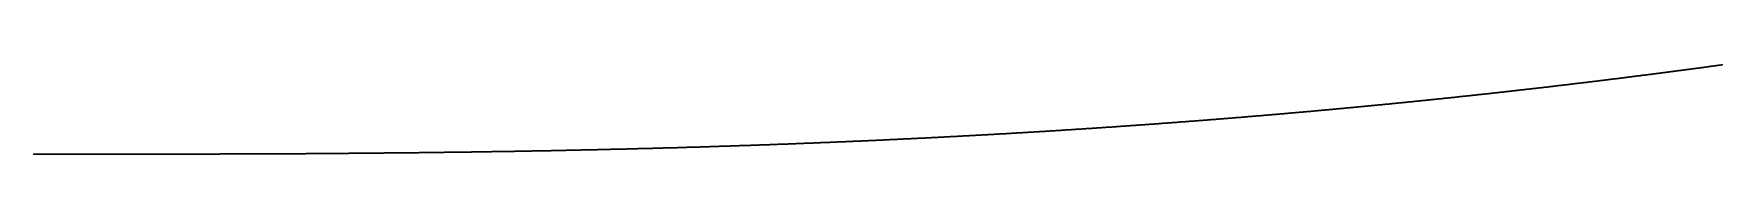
# Model space of a CAD drawing. Header units: metres. Extents: x 0 to 360, y 0 to 49.
# Drawn here: x 0.01 to 22.5, y 0 to 1.19 of the extents above; entities that cross this region are included whole.
import ezdxf

# ---------------------------------------------------------------- set-up
doc = ezdxf.new("R2010")
doc.units = ezdxf.units.M

msp = doc.modelspace()

# ---------------------------------------------------------------- linework, layer by layer
for p in [(21.993, 1.125), (22.004, 1.126), (22.016, 1.128), (22.027, 1.129), (22.038, 1.131), (22.05, 1.132), (22.061, 1.134), (22.072, 1.135), (22.083, 1.137), (22.095, 1.138), (22.106, 1.14), (22.117, 1.141), (22.129, 1.143), (22.14, 1.144), (22.151, 1.146), (22.162, 1.147), (22.174, 1.149), (22.185, 1.15), (22.196, 1.152), (22.207, 1.153), (22.219, 1.155), (22.23, 1.156), (22.241, 1.158), (22.253, 1.159), (22.264, 1.161), (22.275, 1.163), (22.286, 1.164), (22.298, 1.166), (22.309, 1.167), (22.32, 1.169), (22.331, 1.17), (22.343, 1.172), (22.354, 1.173), (22.365, 1.175), (22.377, 1.176), (22.388, 1.178), (22.399, 1.179), (22.41, 1.181), (22.422, 1.182), (22.433, 1.184), (22.444, 1.186), (22.455, 1.187), (22.467, 1.189), (22.478, 1.19), (22.489, 1.192), (22.5, 1.193), (20.193, 0.9), (20.204, 0.901), (20.215, 0.903), (20.227, 0.904), (20.238, 0.905), (20.249, 0.907), (20.261, 0.908), (20.272, 0.909), (20.284, 0.911), (20.295, 0.912), (20.306, 0.913), (20.318, 0.915), (20.329, 0.916), (20.34, 0.917), (20.352, 0.919), (20.363, 0.92), (20.374, 0.921), (20.386, 0.923), (20.397, 0.924), (20.408, 0.925), (20.42, 0.927), (20.431, 0.928), (20.443, 0.929), (20.454, 0.931), (20.465, 0.932), (20.477, 0.933), (20.488, 0.935), (20.499, 0.936), (20.511, 0.938), (20.522, 0.939), (20.533, 0.94), (20.545, 0.942), (20.556, 0.943), (20.567, 0.944), (20.579, 0.946), (20.59, 0.947), (20.601, 0.948), (20.613, 0.95), (20.624, 0.951), (20.635, 0.953), (20.647, 0.954), (20.658, 0.955), (20.669, 0.957), (20.681, 0.958), (20.692, 0.959), (20.703, 0.961), (20.715, 0.962), (20.726, 0.964), (20.738, 0.965), (20.749, 0.966), (20.76, 0.968), (20.772, 0.969), (20.783, 0.97), (20.794, 0.972), (20.806, 0.973), (20.817, 0.975), (20.828, 0.976), (20.84, 0.977), (20.851, 0.979), (20.862, 0.98), (20.874, 0.982), (20.885, 0.983), (20.896, 0.984), (20.908, 0.986), (20.919, 0.987), (20.93, 0.989), (20.942, 0.99), (20.953, 0.991), (20.964, 0.993), (20.976, 0.994), (20.987, 0.996), (20.998, 0.997), (21.01, 0.998), (21.021, 1), (21.032, 1.001), (21.044, 1.003), (21.055, 1.004), (21.066, 1.005), (21.077, 1.007), (21.089, 1.008), (21.1, 1.01), (21.111, 1.011), (21.123, 1.012), (21.134, 1.014), (21.145, 1.015), (21.157, 1.017), (21.168, 1.018), (21.179, 1.02), (21.191, 1.021), (21.202, 1.022), (21.213, 1.024), (21.225, 1.025), (21.236, 1.027), (21.247, 1.028), (21.259, 1.03), (21.27, 1.031), (21.281, 1.032), (21.293, 1.034), (21.304, 1.035), (21.315, 1.037), (21.327, 1.038), (21.338, 1.04), (21.349, 1.041), (21.36, 1.042), (21.372, 1.044), (21.383, 1.045), (21.394, 1.047), (21.406, 1.048), (21.417, 1.05), (21.428, 1.051), (21.44, 1.053), (21.451, 1.054), (21.462, 1.055), (21.474, 1.057), (21.485, 1.058), (21.496, 1.06), (21.507, 1.061), (21.519, 1.063), (21.53, 1.064), (21.541, 1.066), (21.553, 1.067), (21.564, 1.069), (21.575, 1.07), (21.587, 1.071), (21.598, 1.073), (21.609, 1.074), (21.621, 1.076), (21.632, 1.077), (21.643, 1.079), (21.654, 1.08), (21.666, 1.082), (21.677, 1.083), (21.688, 1.085), (21.7, 1.086), (21.711, 1.088), (21.722, 1.089), (21.734, 1.091), (21.745, 1.092), (21.756, 1.093), (21.767, 1.095), (21.779, 1.096), (21.79, 1.098), (21.801, 1.099), (21.813, 1.101), (21.824, 1.102), (21.835, 1.104), (21.846, 1.105), (21.858, 1.107), (21.869, 1.108), (21.88, 1.11), (21.892, 1.111), (21.903, 1.113), (21.914, 1.114), (21.925, 1.116), (21.937, 1.117), (21.948, 1.119), (21.959, 1.12), (21.971, 1.122), (21.982, 1.123), (18.106, 0.675), (18.117, 0.676), (18.129, 0.677), (18.14, 0.678), (18.152, 0.679), (18.163, 0.681), (18.174, 0.682), (18.186, 0.683), (18.197, 0.684), (18.209, 0.685), (18.22, 0.686), (18.232, 0.687), (18.243, 0.689), (18.254, 0.69), (18.266, 0.691), (18.277, 0.692), (18.289, 0.693), (18.3, 0.694), (18.312, 0.695), (18.323, 0.697), (18.335, 0.698), (18.346, 0.699), (18.357, 0.7), (18.369, 0.701), (18.38, 0.702), (18.392, 0.704), (18.403, 0.705), (18.415, 0.706), (18.426, 0.707), (18.437, 0.708), (18.449, 0.709), (18.46, 0.711), (18.472, 0.712), (18.483, 0.713), (18.495, 0.714), (18.506, 0.715), (18.517, 0.716), (18.529, 0.718), (18.54, 0.719), (18.552, 0.72), (18.563, 0.721), (18.575, 0.722), (18.586, 0.723), (18.597, 0.725), (18.609, 0.726), (18.62, 0.727), (18.632, 0.728), (18.643, 0.729), (18.655, 0.73), (18.666, 0.732), (18.677, 0.733), (18.689, 0.734), (18.7, 0.735), (18.712, 0.736), (18.723, 0.738), (18.734, 0.739), (18.746, 0.74), (18.757, 0.741), (18.769, 0.742), (18.78, 0.744), (18.792, 0.745), (18.803, 0.746), (18.814, 0.747), (18.826, 0.748), (18.837, 0.75), (18.849, 0.751), (18.86, 0.752), (18.871, 0.753), (18.883, 0.754), (18.894, 0.756), (18.906, 0.757), (18.917, 0.758), (18.929, 0.759), (18.94, 0.76), (18.951, 0.762), (18.963, 0.763), (18.974, 0.764), (18.986, 0.765), (18.997, 0.766), (19.008, 0.768), (19.02, 0.769), (19.031, 0.77), (19.043, 0.771), (19.054, 0.773), (19.065, 0.774), (19.077, 0.775), (19.088, 0.776), (19.1, 0.777), (19.111, 0.779), (19.122, 0.78), (19.134, 0.781), (19.145, 0.782), (19.157, 0.784), (19.168, 0.785), (19.18, 0.786), (19.191, 0.787), (19.202, 0.788), (19.214, 0.79), (19.225, 0.791), (19.237, 0.792), (19.248, 0.793), (19.259, 0.795), (19.271, 0.796), (19.282, 0.797), (19.294, 0.798), (19.305, 0.8), (19.316, 0.801), (19.328, 0.802), (19.339, 0.803), (19.351, 0.805), (19.362, 0.806), (19.373, 0.807), (19.385, 0.808), (19.396, 0.81), (19.407, 0.811), (19.419, 0.812), (19.43, 0.813), (19.442, 0.815), (19.453, 0.816), (19.464, 0.817), (19.476, 0.818), (19.487, 0.82), (19.499, 0.821), (19.51, 0.822), (19.521, 0.823), (19.533, 0.825), (19.544, 0.826), (19.556, 0.827), (19.567, 0.829), (19.578, 0.83), (19.59, 0.831), (19.601, 0.832), (19.613, 0.834), (19.624, 0.835), (19.635, 0.836), (19.647, 0.837), (19.658, 0.839), (19.669, 0.84), (19.681, 0.841), (19.692, 0.843), (19.704, 0.844), (19.715, 0.845), (19.726, 0.846), (19.738, 0.848), (19.749, 0.849), (19.761, 0.85), (19.772, 0.852), (19.783, 0.853), (19.795, 0.854), (19.806, 0.855), (19.817, 0.857), (19.829, 0.858), (19.84, 0.859), (19.852, 0.861), (19.863, 0.862), (19.874, 0.863), (19.886, 0.864), (19.897, 0.866), (19.908, 0.867), (19.92, 0.868), (19.931, 0.87), (19.943, 0.871), (19.954, 0.872), (19.965, 0.874), (19.977, 0.875), (19.988, 0.876), (19.999, 0.878), (20.011, 0.879), (20.022, 0.88), (20.034, 0.881), (20.045, 0.883), (20.056, 0.884), (20.068, 0.885), (20.079, 0.887), (20.09, 0.888), (20.102, 0.889), (20.113, 0.891), (20.124, 0.892), (20.136, 0.893), (20.147, 0.895), (20.159, 0.896), (20.17, 0.897), (20.181, 0.899), (15.556, 0.45), (15.568, 0.451), (15.579, 0.452), (15.591, 0.453), (15.602, 0.454), (15.614, 0.455), (15.625, 0.455), (15.637, 0.456), (15.649, 0.457), (15.66, 0.458), (15.672, 0.459), (15.683, 0.46), (15.695, 0.461), (15.706, 0.462), (15.718, 0.463), (15.729, 0.464), (15.741, 0.465), (15.752, 0.465), (15.764, 0.466), (15.775, 0.467), (15.787, 0.468), (15.798, 0.469), (15.81, 0.47), (15.821, 0.471), (15.833, 0.472), (15.844, 0.473), (15.856, 0.474), (15.867, 0.475), (15.879, 0.476), (15.89, 0.477), (15.902, 0.477), (15.913, 0.478), (15.925, 0.479), (15.936, 0.48), (15.948, 0.481), (15.959, 0.482), (15.971, 0.483), (15.982, 0.484), (15.994, 0.485), (16.005, 0.486), (16.017, 0.487), (16.028, 0.488), (16.04, 0.489), (16.051, 0.49), (16.063, 0.491), (16.075, 0.491), (16.086, 0.492), (16.098, 0.493), (16.109, 0.494), (16.121, 0.495), (16.132, 0.496), (16.144, 0.497), (16.155, 0.498), (16.167, 0.499), (16.178, 0.5), (16.19, 0.501), (16.201, 0.502), (16.213, 0.503), (16.224, 0.504), (16.236, 0.505), (16.247, 0.506), (16.259, 0.507), (16.27, 0.508), (16.282, 0.509), (16.293, 0.51), (16.305, 0.511), (16.316, 0.511), (16.328, 0.512), (16.339, 0.513), (16.351, 0.514), (16.362, 0.515), (16.374, 0.516), (16.385, 0.517), (16.397, 0.518), (16.408, 0.519), (16.42, 0.52), (16.431, 0.521), (16.443, 0.522), (16.454, 0.523), (16.466, 0.524), (16.477, 0.525), (16.489, 0.526), (16.5, 0.527), (16.512, 0.528), (16.523, 0.529), (16.535, 0.53), (16.546, 0.531), (16.558, 0.532), (16.569, 0.533), (16.581, 0.534), (16.592, 0.535), (16.603, 0.536), (16.615, 0.537), (16.626, 0.538), (16.638, 0.539), (16.649, 0.54), (16.661, 0.541), (16.672, 0.542), (16.684, 0.543), (16.695, 0.544), (16.707, 0.545), (16.718, 0.546), (16.73, 0.547), (16.741, 0.548), (16.753, 0.549), (16.764, 0.55), (16.776, 0.551), (16.787, 0.552), (16.799, 0.553), (16.81, 0.554), (16.822, 0.555), (16.833, 0.556), (16.845, 0.557), (16.856, 0.558), (16.868, 0.559), (16.879, 0.56), (16.891, 0.561), (16.902, 0.562), (16.914, 0.563), (16.925, 0.564), (16.937, 0.565), (16.948, 0.566), (16.96, 0.567), (16.971, 0.568), (16.983, 0.569), (16.994, 0.57), (17.005, 0.571), (17.017, 0.572), (17.028, 0.573), (17.04, 0.574), (17.051, 0.575), (17.063, 0.576), (17.074, 0.577), (17.086, 0.579), (17.097, 0.58), (17.109, 0.581), (17.12, 0.582), (17.132, 0.583), (17.143, 0.584), (17.155, 0.585), (17.166, 0.586), (17.178, 0.587), (17.189, 0.588), (17.201, 0.589), (17.212, 0.59), (17.224, 0.591), (17.235, 0.592), (17.246, 0.593), (17.258, 0.594), (17.269, 0.595), (17.281, 0.596), (17.292, 0.597), (17.304, 0.598), (17.315, 0.599), (17.327, 0.601), (17.338, 0.602), (17.35, 0.603), (17.361, 0.604), (17.373, 0.605), (17.384, 0.606), (17.396, 0.607), (17.407, 0.608), (17.418, 0.609), (17.43, 0.61), (17.441, 0.611), (17.453, 0.612), (17.464, 0.613), (17.476, 0.614), (17.487, 0.615), (17.499, 0.617), (17.51, 0.618), (17.522, 0.619), (17.533, 0.62), (17.545, 0.621), (17.556, 0.622), (17.568, 0.623), (17.579, 0.624), (17.59, 0.625), (17.602, 0.626), (17.613, 0.627), (17.625, 0.628), (17.636, 0.629), (17.648, 0.631), (17.659, 0.632), (17.671, 0.633), (17.682, 0.634), (17.694, 0.635), (17.705, 0.636), (17.716, 0.637), (17.728, 0.638), (17.739, 0.639), (17.751, 0.64), (17.762, 0.642), (17.774, 0.643), (17.785, 0.644), (17.797, 0.645), (17.808, 0.646), (17.82, 0.647), (17.831, 0.648), (17.842, 0.649), (17.854, 0.65), (17.865, 0.651), (17.877, 0.653), (17.888, 0.654), (17.9, 0.655), (17.911, 0.656), (17.923, 0.657), (17.934, 0.658), (17.946, 0.659), (17.957, 0.66), (17.968, 0.661), (17.98, 0.663), (17.991, 0.664), (18.003, 0.665), (18.014, 0.666), (18.026, 0.667), (18.037, 0.668), (18.049, 0.669), (18.06, 0.67), (18.071, 0.672), (18.083, 0.673), (18.094, 0.674), (12.052, 0.225), (12.064, 0.226), (12.076, 0.226), (12.087, 0.227), (12.099, 0.227), (12.11, 0.228), (12.122, 0.229), (12.134, 0.229), (12.145, 0.23), (12.157, 0.23), (12.168, 0.231), (12.18, 0.232), (12.192, 0.232), (12.203, 0.233), (12.215, 0.233), (12.226, 0.234), (12.238, 0.235), (12.25, 0.235), (12.261, 0.236), (12.273, 0.236), (12.284, 0.237), (12.296, 0.238), (12.308, 0.238), (12.319, 0.239), (12.331, 0.24), (12.342, 0.24), (12.354, 0.241), (12.365, 0.241), (12.377, 0.242), (12.389, 0.243), (12.4, 0.243), (12.412, 0.244), (12.423, 0.244), (12.435, 0.245), (12.447, 0.246), (12.458, 0.246), (12.47, 0.247), (12.481, 0.248), (12.493, 0.248), (12.505, 0.249), (12.516, 0.25), (12.528, 0.25), (12.539, 0.251), (12.551, 0.251), (12.563, 0.252), (12.574, 0.253), (12.586, 0.253), (12.597, 0.254), (12.609, 0.255), (12.621, 0.255), (12.632, 0.256), (12.644, 0.257), (12.655, 0.257), (12.667, 0.258), (12.678, 0.258), (12.69, 0.259), (12.702, 0.26), (12.713, 0.26), (12.725, 0.261), (12.736, 0.262), (12.748, 0.262), (12.76, 0.263), (12.771, 0.264), (12.783, 0.264), (12.794, 0.265), (12.806, 0.266), (12.818, 0.266), (12.829, 0.267), (12.841, 0.268), (12.852, 0.268), (12.864, 0.269), (12.875, 0.27), (12.887, 0.27), (12.899, 0.271), (12.91, 0.272), (12.922, 0.272), (12.933, 0.273), (12.945, 0.274), (12.957, 0.274), (12.968, 0.275), (12.98, 0.276), (12.991, 0.276), (13.003, 0.277), (13.014, 0.278), (13.026, 0.278), (13.038, 0.279), (13.049, 0.28), (13.061, 0.28), (13.072, 0.281), (13.084, 0.282), (13.096, 0.282), (13.107, 0.283), (13.119, 0.284), (13.13, 0.284), (13.142, 0.285), (13.153, 0.286), (13.165, 0.286), (13.177, 0.287), (13.188, 0.288), (13.2, 0.289), (13.211, 0.289), (13.223, 0.29), (13.235, 0.291), (13.246, 0.291), (13.258, 0.292), (13.269, 0.293), (13.281, 0.293), (13.292, 0.294), (13.304, 0.295), (13.316, 0.295), (13.327, 0.296), (13.339, 0.297), (13.35, 0.298), (13.362, 0.298), (13.373, 0.299), (13.385, 0.3), (13.397, 0.3), (13.408, 0.301), (13.42, 0.302), (13.431, 0.303), (13.443, 0.303), (13.454, 0.304), (13.466, 0.305), (13.478, 0.305), (13.489, 0.306), (13.501, 0.307), (13.512, 0.307), (13.524, 0.308), (13.535, 0.309), (13.547, 0.31), (13.559, 0.31), (13.57, 0.311), (13.582, 0.312), (13.593, 0.313), (13.605, 0.313), (13.616, 0.314), (13.628, 0.315), (13.64, 0.315), (13.651, 0.316), (13.663, 0.317), (13.674, 0.318), (13.686, 0.318), (13.697, 0.319), (13.709, 0.32), (13.721, 0.321), (13.732, 0.321), (13.744, 0.322), (13.755, 0.323), (13.767, 0.323), (13.778, 0.324), (13.79, 0.325), (13.802, 0.326), (13.813, 0.326), (13.825, 0.327), (13.836, 0.328), (13.848, 0.329), (13.859, 0.329), (13.871, 0.33), (13.883, 0.331), (13.894, 0.332), (13.906, 0.332), (13.917, 0.333), (13.929, 0.334), (13.94, 0.335), (13.952, 0.335), (13.963, 0.336), (13.975, 0.337), (13.987, 0.338), (13.998, 0.338), (14.01, 0.339), (14.021, 0.34), (14.033, 0.341), (14.044, 0.341), (14.056, 0.342), (14.067, 0.343), (14.079, 0.344), (14.091, 0.345), (14.102, 0.345), (14.114, 0.346), (14.125, 0.347), (14.137, 0.348), (14.148, 0.348), (14.16, 0.349), (14.172, 0.35), (14.183, 0.351), (14.195, 0.351), (14.206, 0.352), (14.218, 0.353), (14.229, 0.354), (14.241, 0.355), (14.252, 0.355), (14.264, 0.356), (14.276, 0.357), (14.287, 0.358), (14.299, 0.359), (14.31, 0.359), (14.322, 0.36), (14.333, 0.361), (14.345, 0.362), (14.356, 0.362), (14.368, 0.363), (14.38, 0.364), (14.391, 0.365), (14.403, 0.366), (14.414, 0.366), (14.426, 0.367), (14.437, 0.368), (14.449, 0.369), (14.46, 0.37), (14.472, 0.37), (14.483, 0.371), (14.495, 0.372), (14.507, 0.373), (14.518, 0.374), (14.53, 0.374), (14.541, 0.375), (14.553, 0.376), (14.564, 0.377), (14.576, 0.378), (14.587, 0.378), (14.599, 0.379), (14.61, 0.38), (14.622, 0.381), (14.634, 0.382), (14.645, 0.382), (14.657, 0.383), (14.668, 0.384), (14.68, 0.385), (14.691, 0.386), (14.703, 0.387), (14.714, 0.387), (14.726, 0.388), (14.737, 0.389), (14.749, 0.39), (14.761, 0.391), (14.772, 0.392), (14.784, 0.392), (14.795, 0.393), (14.807, 0.394), (14.818, 0.395), (14.83, 0.396), (14.841, 0.396), (14.853, 0.397), (14.864, 0.398), (14.876, 0.399), (14.888, 0.4), (14.899, 0.401), (14.911, 0.402), (14.922, 0.402), (14.934, 0.403), (14.945, 0.404), (14.957, 0.405), (14.968, 0.406), (14.98, 0.407), (14.991, 0.407), (15.003, 0.408), (15.014, 0.409), (15.026, 0.41), (15.038, 0.411), (15.049, 0.412), (15.061, 0.412), (15.072, 0.413), (15.084, 0.414), (15.095, 0.415), (15.107, 0.416), (15.118, 0.417), (15.13, 0.418), (15.141, 0.418), (15.153, 0.419), (15.164, 0.42), (15.176, 0.421), (15.187, 0.422), (15.199, 0.423), (15.211, 0.424), (15.222, 0.425), (15.234, 0.425), (15.245, 0.426), (15.257, 0.427), (15.268, 0.428), (15.28, 0.429), (15.291, 0.43), (15.303, 0.431), (15.314, 0.431), (15.326, 0.432), (15.337, 0.433), (15.349, 0.434), (15.36, 0.435), (15.372, 0.436), (15.383, 0.437), (15.395, 0.438), (15.407, 0.439), (15.418, 0.439), (15.43, 0.44), (15.441, 0.441), (15.453, 0.442), (15.464, 0.443), (15.476, 0.444), (15.487, 0.445), (15.499, 0.446), (15.51, 0.447), (15.522, 0.447), (15.533, 0.448), (15.545, 0.449), (0.012, 0), (0.023, 0), (0.035, 0), (0.047, 0), (0.058, 0), (0.07, 0), (0.082, 0), (0.093, 0), (0.105, 0), (0.117, 0), (0.128, 0), (0.14, 0), (0.152, 0), (0.163, 0), (0.175, 0), (0.187, 0), (0.198, 0), (0.21, 0), (0.222, 0), (0.233, 0), (0.245, 0), (0.257, 0), (0.268, 0), (0.28, 0), (0.292, 0), (0.304, 0), (0.315, 0), (0.327, 0), (0.339, 0), (0.35, 0), (0.362, 0), (0.374, 0), (0.385, 0), (0.397, 0), (0.409, 0), (0.42, 0), (0.432, 0), (0.444, 0), (0.455, 0), (0.467, 0), (0.479, 0), (0.49, 0), (0.502, 0), (0.514, 0), (0.525, 0), (0.537, 0), (0.549, 0), (0.56, 0), (0.572, 0), (0.584, 0), (0.595, 0), (0.607, 0), (0.619, 0), (0.63, 0), (0.642, 0), (0.654, 0), (0.665, 0), (0.677, 0), (0.689, 0), (0.7, 0), (0.712, 0), (0.724, 0), (0.735, 0), (0.747, 0), (0.759, 0), (0.771, 0), (0.782, 0), (0.794, 0), (0.806, 0), (0.817, 0), (0.829, 0), (0.841, 0), (0.852, 0), (0.864, 0), (0.876, 0), (0.887, 0), (0.899, 0), (0.911, 0), (0.922, 0), (0.934, 0), (0.946, 0), (0.957, 0), (0.969, 0), (0.981, 0), (0.992, 0), (1.004, 0), (1.016, 0), (1.027, 0), (1.039, 0), (1.051, 0), (1.062, 0), (1.074, 0), (1.086, 0), (1.097, 0), (1.109, 0), (1.121, 0), (1.132, 0), (1.144, 0), (1.156, 0), (1.167, 0), (1.179, 0), (1.191, 0), (1.203, 0), (1.214, 0), (1.226, 0), (1.238, 0), (1.249, 0), (1.261, 0), (1.273, 0), (1.284, 0), (1.296, 0), (1.308, 0), (1.319, 0), (1.331, 0), (1.343, 0), (1.354, 0), (1.366, 0), (1.378, 0), (1.389, 0), (1.401, 0), (1.413, 0), (1.424, 0.001), (1.436, 0.001), (1.448, 0.001), (1.459, 0.001), (1.471, 0.001), (1.483, 0.001), (1.494, 0.001), (1.506, 0.001), (1.518, 0.001), (1.529, 0.001), (1.541, 0.001), (1.553, 0.001), (1.564, 0.001), (1.576, 0.001), (1.588, 0.001), (1.599, 0.001), (1.611, 0.001), (1.623, 0.001), (1.634, 0.001), (1.646, 0.001), (1.658, 0.001), (1.669, 0.001), (1.681, 0.001), (1.693, 0.001), (1.705, 0.001), (1.716, 0.001), (1.728, 0.001), (1.74, 0.001), (1.751, 0.001), (1.763, 0.001), (1.775, 0.001), (1.786, 0.001), (1.798, 0.001), (1.81, 0.001), (1.821, 0.001), (1.833, 0.001), (1.845, 0.001), (1.856, 0.001), (1.868, 0.001), (1.88, 0.001), (1.891, 0.001), (1.903, 0.001), (1.915, 0.001), (1.926, 0.001), (1.938, 0.001), (1.95, 0.001), (1.961, 0.001), (1.973, 0.001), (1.985, 0.001), (1.996, 0.001), (2.008, 0.001), (2.02, 0.001), (2.031, 0.001), (2.043, 0.001), (2.055, 0.001), (2.066, 0.001), (2.078, 0.001), (2.09, 0.002), (2.101, 0.002), (2.113, 0.002), (2.125, 0.002), (2.136, 0.002), (2.148, 0.002), (2.16, 0.002), (2.171, 0.002), (2.183, 0.002), (2.195, 0.002), (2.207, 0.002), (2.218, 0.002), (2.23, 0.002), (2.242, 0.002), (2.253, 0.002), (2.265, 0.002), (2.277, 0.002), (2.288, 0.002), (2.3, 0.002), (2.312, 0.002), (2.323, 0.002), (2.335, 0.002), (2.347, 0.002), (2.358, 0.002), (2.37, 0.002), (2.382, 0.002), (2.393, 0.002), (2.405, 0.002), (2.417, 0.002), (2.428, 0.002), (2.44, 0.002), (2.452, 0.002), (2.463, 0.002), (2.475, 0.002), (2.487, 0.002), (2.498, 0.003), (2.51, 0.003), (2.522, 0.003), (2.533, 0.003), (2.545, 0.003), (2.557, 0.003), (2.568, 0.003), (2.58, 0.003), (2.592, 0.003), (2.603, 0.003), (2.615, 0.003), (2.627, 0.003), (2.638, 0.003), (2.65, 0.003), (2.662, 0.003), (2.673, 0.003), (2.685, 0.003), (2.697, 0.003), (2.709, 0.003), (2.72, 0.003), (2.732, 0.003), (2.744, 0.003), (2.755, 0.003), (2.767, 0.003), (2.779, 0.003), (2.79, 0.003), (2.802, 0.004), (2.814, 0.004), (2.825, 0.004), (2.837, 0.004), (2.849, 0.004), (2.86, 0.004), (2.872, 0.004), (2.884, 0.004), (2.895, 0.004), (2.907, 0.004), (2.919, 0.004), (2.93, 0.004), (2.942, 0.004), (2.954, 0.004), (2.965, 0.004), (2.977, 0.004), (2.989, 0.004), (3, 0.004), (3.012, 0.004), (3.024, 0.004), (3.035, 0.004), (3.047, 0.005), (3.059, 0.005), (3.07, 0.005), (3.082, 0.005), (3.094, 0.005), (3.105, 0.005), (3.117, 0.005), (3.129, 0.005), (3.14, 0.005), (3.152, 0.005), (3.164, 0.005), (3.175, 0.005), (3.187, 0.005), (3.199, 0.005), (3.21, 0.005), (3.222, 0.005), (3.234, 0.005), (3.246, 0.005), (3.257, 0.005), (3.269, 0.006), (3.281, 0.006), (3.292, 0.006), (3.304, 0.006), (3.316, 0.006), (3.327, 0.006), (3.339, 0.006), (3.351, 0.006), (3.362, 0.006), (3.374, 0.006), (3.386, 0.006), (3.397, 0.006), (3.409, 0.006), (3.421, 0.006), (3.432, 0.006), (3.444, 0.006), (3.456, 0.006), (3.467, 0.007), (3.479, 0.007), (3.491, 0.007), (3.502, 0.007), (3.514, 0.007), (3.526, 0.007), (3.537, 0.007), (3.549, 0.007), (3.561, 0.007), (3.572, 0.007), (3.584, 0.007), (3.596, 0.007), (3.607, 0.007), (3.619, 0.007), (3.631, 0.007), (3.642, 0.008), (3.654, 0.008), (3.666, 0.008), (3.677, 0.008), (3.689, 0.008), (3.701, 0.008), (3.712, 0.008), (3.724, 0.008), (3.736, 0.008), (3.747, 0.008), (3.759, 0.008), (3.771, 0.008), (3.782, 0.008), (3.794, 0.009), (3.806, 0.009), (3.817, 0.009), (3.829, 0.009), (3.841, 0.009), (3.852, 0.009), (3.864, 0.009), (3.876, 0.009), (3.888, 0.009), (3.899, 0.009), (3.911, 0.009), (3.923, 0.009), (3.934, 0.009), (3.946, 0.01), (3.958, 0.01), (3.969, 0.01), (3.981, 0.01), (3.993, 0.01), (4.004, 0.01), (4.016, 0.01), (4.028, 0.01), (4.039, 0.01), (4.051, 0.01), (4.063, 0.01), (4.074, 0.01), (4.086, 0.011), (4.098, 0.011), (4.109, 0.011), (4.121, 0.011), (4.133, 0.011), (4.144, 0.011), (4.156, 0.011), (4.168, 0.011), (4.179, 0.011), (4.191, 0.011), (4.203, 0.011), (4.214, 0.012), (4.226, 0.012), (4.238, 0.012), (4.249, 0.012), (4.261, 0.012), (4.273, 0.012), (4.284, 0.012), (4.296, 0.012), (4.308, 0.012), (4.319, 0.012), (4.331, 0.012), (4.343, 0.013), (4.354, 0.013), (4.366, 0.013), (4.378, 0.013), (4.389, 0.013), (4.401, 0.013), (4.413, 0.013), (4.424, 0.013), (4.436, 0.013), (4.448, 0.013), (4.459, 0.014), (4.471, 0.014), (4.483, 0.014), (4.494, 0.014), (4.506, 0.014), (4.518, 0.014), (4.529, 0.014), (4.541, 0.014), (4.553, 0.014), (4.564, 0.015), (4.576, 0.015), (4.588, 0.015), (4.599, 0.015), (4.611, 0.015), (4.623, 0.015), (4.634, 0.015), (4.646, 0.015), (4.658, 0.015), (4.67, 0.015), (4.681, 0.016), (4.693, 0.016), (4.705, 0.016), (4.716, 0.016), (4.728, 0.016), (4.74, 0.016), (4.751, 0.016), (4.763, 0.016), (4.775, 0.017), (4.786, 0.017), (4.798, 0.017), (4.81, 0.017), (4.821, 0.017), (4.833, 0.017), (4.845, 0.017), (4.856, 0.017), (4.868, 0.017), (4.88, 0.018), (4.891, 0.018), (4.903, 0.018), (4.915, 0.018), (4.926, 0.018), (4.938, 0.018), (4.95, 0.018), (4.961, 0.018), (4.973, 0.019), (4.985, 0.019), (4.996, 0.019), (5.008, 0.019), (5.02, 0.019), (5.031, 0.019), (5.043, 0.019), (5.055, 0.019), (5.066, 0.02), (5.078, 0.02), (5.09, 0.02), (5.101, 0.02), (5.113, 0.02), (5.125, 0.02), (5.136, 0.02), (5.148, 0.021), (5.16, 0.021), (5.171, 0.021), (5.183, 0.021), (5.195, 0.021), (5.206, 0.021), (5.218, 0.021), (5.23, 0.021), (5.241, 0.022), (5.253, 0.022), (5.265, 0.022), (5.276, 0.022), (5.288, 0.022), (5.3, 0.022), (5.311, 0.022), (5.323, 0.023), (5.335, 0.023), (5.346, 0.023), (5.358, 0.023), (5.37, 0.023), (5.381, 0.023), (5.393, 0.023), (5.405, 0.024), (5.416, 0.024), (5.428, 0.024), (5.44, 0.024), (5.451, 0.024), (5.463, 0.024), (5.475, 0.024), (5.486, 0.025), (5.498, 0.025), (5.51, 0.025), (5.521, 0.025), (5.533, 0.025), (5.545, 0.025), (5.556, 0.026), (5.568, 0.026), (5.58, 0.026), (5.591, 0.026), (5.603, 0.026), (5.615, 0.026), (5.626, 0.026), (5.638, 0.027), (5.65, 0.027), (5.661, 0.027), (5.673, 0.027), (5.685, 0.027), (5.696, 0.027), (5.708, 0.028), (5.72, 0.028), (5.731, 0.028), (5.743, 0.028), (5.755, 0.028), (5.766, 0.028), (5.778, 0.029), (5.79, 0.029), (5.801, 0.029), (5.813, 0.029), (5.825, 0.029), (5.836, 0.029), (5.848, 0.03), (5.86, 0.03), (5.871, 0.03), (5.883, 0.03), (5.895, 0.03), (5.906, 0.03), (5.918, 0.031), (5.93, 0.031), (5.941, 0.031), (5.953, 0.031), (5.965, 0.031), (5.976, 0.031), (5.988, 0.032), (6, 0.032), (6.011, 0.032), (6.023, 0.032), (6.035, 0.032), (6.046, 0.033), (6.058, 0.033), (6.07, 0.033), (6.081, 0.033), (6.093, 0.033), (6.105, 0.033), (6.116, 0.034), (6.128, 0.034), (6.14, 0.034), (6.151, 0.034), (6.163, 0.034), (6.175, 0.035), (6.186, 0.035), (6.198, 0.035), (6.21, 0.035), (6.221, 0.035), (6.233, 0.035), (6.245, 0.036), (6.256, 0.036), (6.268, 0.036), (6.28, 0.036), (6.291, 0.036), (6.303, 0.037), (6.315, 0.037), (6.326, 0.037), (6.338, 0.037), (6.35, 0.037), (6.361, 0.038), (6.373, 0.038), (6.385, 0.038), (6.396, 0.038), (6.408, 0.038), (6.42, 0.039), (6.431, 0.039), (6.443, 0.039), (6.455, 0.039), (6.466, 0.039), (6.478, 0.04), (6.49, 0.04), (6.501, 0.04), (6.513, 0.04), (6.525, 0.04), (6.536, 0.041), (6.548, 0.041), (6.56, 0.041), (6.571, 0.041), (6.583, 0.041), (6.595, 0.042), (6.606, 0.042), (6.618, 0.042), (6.63, 0.042), (6.641, 0.042), (6.653, 0.043), (6.665, 0.043), (6.676, 0.043), (6.688, 0.043), (6.699, 0.044), (6.711, 0.044), (6.723, 0.044), (6.734, 0.044), (6.746, 0.044), (6.758, 0.045), (6.769, 0.045), (6.781, 0.045), (6.793, 0.045), (6.804, 0.046), (6.816, 0.046), (6.828, 0.046), (6.839, 0.046), (6.851, 0.046), (6.863, 0.047), (6.874, 0.047), (6.886, 0.047), (6.898, 0.047), (6.909, 0.048), (6.921, 0.048), (6.933, 0.048), (6.944, 0.048), (6.956, 0.048), (6.968, 0.049), (6.979, 0.049), (6.991, 0.049), (7.003, 0.049), (7.014, 0.05), (7.026, 0.05), (7.038, 0.05), (7.049, 0.05), (7.061, 0.051), (7.073, 0.051), (7.084, 0.051), (7.096, 0.051), (7.108, 0.052), (7.119, 0.052), (7.131, 0.052), (7.143, 0.052), (7.154, 0.052), (7.166, 0.053), (7.178, 0.053), (7.189, 0.053), (7.201, 0.053), (7.213, 0.054), (7.224, 0.054), (7.236, 0.054), (7.248, 0.054), (7.259, 0.055), (7.271, 0.055), (7.282, 0.055), (7.294, 0.055), (7.306, 0.056), (7.317, 0.056), (7.329, 0.056), (7.341, 0.056), (7.352, 0.057), (7.364, 0.057), (7.376, 0.057), (7.387, 0.057), (7.399, 0.058), (7.411, 0.058), (7.422, 0.058), (7.434, 0.058), (7.446, 0.059), (7.457, 0.059), (7.469, 0.059), (7.481, 0.06), (7.492, 0.06), (7.504, 0.06), (7.516, 0.06), (7.527, 0.061), (7.539, 0.061), (7.551, 0.061), (7.562, 0.061), (7.574, 0.062), (7.586, 0.062), (7.597, 0.062), (7.609, 0.062), (7.621, 0.063), (7.632, 0.063), (7.644, 0.063), (7.656, 0.064), (7.667, 0.064), (7.679, 0.064), (7.69, 0.064), (7.702, 0.065), (7.714, 0.065), (7.725, 0.065), (7.737, 0.065), (7.749, 0.066), (7.76, 0.066), (7.772, 0.066), (7.784, 0.067), (7.795, 0.067), (7.807, 0.067), (7.819, 0.067), (7.83, 0.068), (7.842, 0.068), (7.854, 0.068), (7.865, 0.069), (7.877, 0.069), (7.889, 0.069), (7.9, 0.069), (7.912, 0.07), (7.924, 0.07), (7.935, 0.07), (7.947, 0.071), (7.959, 0.071), (7.97, 0.071), (7.982, 0.071), (7.993, 0.072), (8.005, 0.072), (8.017, 0.072), (8.028, 0.073), (8.04, 0.073), (8.052, 0.073), (8.063, 0.074), (8.075, 0.074), (8.087, 0.074), (8.098, 0.074), (8.11, 0.075), (8.122, 0.075), (8.133, 0.075), (8.145, 0.076), (8.157, 0.076), (8.168, 0.076), (8.18, 0.077), (8.192, 0.077), (8.203, 0.077), (8.215, 0.078), (8.227, 0.078), (8.238, 0.078), (8.25, 0.078), (8.261, 0.079), (8.273, 0.079), (8.285, 0.079), (8.296, 0.08), (8.308, 0.08), (8.32, 0.08), (8.331, 0.081), (8.343, 0.081), (8.355, 0.081), (8.366, 0.082), (8.378, 0.082), (8.39, 0.082), (8.401, 0.083), (8.413, 0.083), (8.425, 0.083), (8.436, 0.084), (8.448, 0.084), (8.46, 0.084), (8.471, 0.085), (8.483, 0.085), (8.494, 0.085), (8.506, 0.085), (8.518, 0.086), (8.529, 0.086), (8.541, 0.086), (8.553, 0.087), (8.564, 0.087), (8.576, 0.087), (8.588, 0.088), (8.599, 0.088), (8.611, 0.088), (8.623, 0.089), (8.634, 0.089), (8.646, 0.089), (8.658, 0.09), (8.669, 0.09), (8.681, 0.091), (8.692, 0.091), (8.704, 0.091), (8.716, 0.092), (8.727, 0.092), (8.739, 0.092), (8.751, 0.093), (8.762, 0.093), (8.774, 0.093), (8.786, 0.094), (8.797, 0.094), (8.809, 0.094), (8.821, 0.095), (8.832, 0.095), (8.844, 0.095), (8.855, 0.096), (8.867, 0.096), (8.879, 0.096), (8.89, 0.097), (8.902, 0.097), (8.914, 0.097), (8.925, 0.098), (8.937, 0.098), (8.949, 0.099), (8.96, 0.099), (8.972, 0.099), (8.984, 0.1), (8.995, 0.1), (9.007, 0.1), (9.019, 0.101), (9.03, 0.101), (9.042, 0.101), (9.053, 0.102), (9.065, 0.102), (9.077, 0.103), (9.088, 0.103), (9.1, 0.103), (9.112, 0.104), (9.123, 0.104), (9.135, 0.104), (9.147, 0.105), (9.158, 0.105), (9.17, 0.106), (9.182, 0.106), (9.193, 0.106), (9.205, 0.107), (9.216, 0.107), (9.228, 0.107), (9.24, 0.108), (9.251, 0.108), (9.263, 0.109), (9.275, 0.109), (9.286, 0.109), (9.298, 0.11), (9.31, 0.11), (9.321, 0.11), (9.333, 0.111), (9.344, 0.111), (9.356, 0.112), (9.368, 0.112), (9.379, 0.112), (9.391, 0.113), (9.403, 0.113), (9.414, 0.114), (9.426, 0.114), (9.438, 0.114), (9.449, 0.115), (9.461, 0.115), (9.473, 0.116), (9.484, 0.116), (9.496, 0.116), (9.507, 0.117), (9.519, 0.117), (9.531, 0.118), (9.542, 0.118), (9.554, 0.118), (9.566, 0.119), (9.577, 0.119), (9.589, 0.12), (9.601, 0.12), (9.612, 0.12), (9.624, 0.121), (9.635, 0.121), (9.647, 0.122), (9.659, 0.122), (9.67, 0.122), (9.682, 0.123), (9.694, 0.123), (9.705, 0.124), (9.717, 0.124), (9.729, 0.124), (9.74, 0.125), (9.752, 0.125), (9.763, 0.126), (9.775, 0.126), (9.787, 0.127), (9.798, 0.127), (9.81, 0.127), (9.822, 0.128), (9.833, 0.128), (9.845, 0.129), (9.856, 0.129), (9.868, 0.129), (9.88, 0.13), (9.891, 0.13), (9.903, 0.131), (9.915, 0.131), (9.926, 0.132), (9.938, 0.132), (9.95, 0.132), (9.961, 0.133), (9.973, 0.133), (9.984, 0.134), (9.996, 0.134), (10.008, 0.135), (10.019, 0.135), (10.031, 0.135), (10.043, 0.136), (10.054, 0.136), (10.066, 0.137), (10.077, 0.137), (10.089, 0.138), (10.101, 0.138), (10.112, 0.139), (10.124, 0.139), (10.136, 0.139), (10.147, 0.14), (10.159, 0.14), (10.171, 0.141), (10.182, 0.141), (10.194, 0.142), (10.205, 0.142), (10.217, 0.143), (10.229, 0.143), (10.24, 0.143), (10.252, 0.144), (10.264, 0.144), (10.275, 0.145), (10.287, 0.145), (10.298, 0.146), (10.31, 0.146), (10.322, 0.147), (10.333, 0.147), (10.345, 0.148), (10.357, 0.148), (10.368, 0.149), (10.38, 0.149), (10.391, 0.149), (10.403, 0.15), (10.415, 0.15), (10.426, 0.151), (10.438, 0.151), (10.45, 0.152), (10.461, 0.152), (10.473, 0.153), (10.484, 0.153), (10.496, 0.154), (10.508, 0.154), (10.519, 0.155), (10.531, 0.155), (10.543, 0.156), (10.554, 0.156), (10.566, 0.157), (10.577, 0.157), (10.589, 0.157), (10.601, 0.158), (10.612, 0.158), (10.624, 0.159), (10.636, 0.159), (10.647, 0.16), (10.659, 0.16), (10.67, 0.161), (10.682, 0.161), (10.694, 0.162), (10.705, 0.162), (10.717, 0.163), (10.729, 0.163), (10.74, 0.164), (10.752, 0.164), (10.763, 0.165), (10.775, 0.165), (10.787, 0.166), (10.798, 0.166), (10.81, 0.167), (10.822, 0.167), (10.833, 0.168), (10.845, 0.168), (10.856, 0.169), (10.868, 0.169), (10.88, 0.17), (10.891, 0.17), (10.903, 0.171), (10.915, 0.171), (10.926, 0.172), (10.938, 0.172), (10.949, 0.173), (10.961, 0.173), (10.973, 0.174), (10.984, 0.174), (10.996, 0.175), (11.007, 0.175), (11.019, 0.176), (11.031, 0.176), (11.042, 0.177), (11.054, 0.177), (11.066, 0.178), (11.077, 0.178), (11.089, 0.179), (11.1, 0.179), (11.112, 0.18), (11.124, 0.18), (11.135, 0.181), (11.147, 0.181), (11.158, 0.182), (11.17, 0.183), (11.182, 0.183), (11.193, 0.184), (11.205, 0.184), (11.217, 0.185), (11.228, 0.185), (11.24, 0.186), (11.251, 0.186), (11.263, 0.187), (11.275, 0.187), (11.286, 0.188), (11.298, 0.188), (11.309, 0.189), (11.321, 0.189), (11.333, 0.19), (11.344, 0.19), (11.356, 0.191), (11.368, 0.192), (11.379, 0.192), (11.391, 0.193), (11.402, 0.193), (11.414, 0.194), (11.426, 0.194), (11.437, 0.195), (11.449, 0.195), (11.46, 0.196), (11.472, 0.196), (11.484, 0.197), (11.495, 0.198), (11.507, 0.198), (11.518, 0.199), (11.53, 0.199), (11.542, 0.2), (11.553, 0.2), (11.565, 0.201), (11.577, 0.201), (11.588, 0.202), (11.6, 0.203), (11.611, 0.203), (11.623, 0.204), (11.635, 0.204), (11.646, 0.205), (11.658, 0.205), (11.669, 0.206), (11.681, 0.206), (11.693, 0.207), (11.704, 0.208), (11.716, 0.208), (11.727, 0.209), (11.739, 0.209), (11.751, 0.21), (11.762, 0.21), (11.774, 0.211), (11.785, 0.212), (11.797, 0.212), (11.809, 0.213), (11.82, 0.213), (11.832, 0.214), (11.844, 0.214), (11.855, 0.215), (11.867, 0.216), (11.878, 0.216), (11.89, 0.217), (11.902, 0.217), (11.913, 0.218), (11.925, 0.219), (11.936, 0.219), (11.948, 0.22), (11.96, 0.22), (11.971, 0.221), (11.983, 0.221), (11.994, 0.222), (12.006, 0.223), (12.018, 0.223), (12.029, 0.224), (12.041, 0.224)]:
    msp.add_point(p)

doc.saveas('drawing.dxf')
